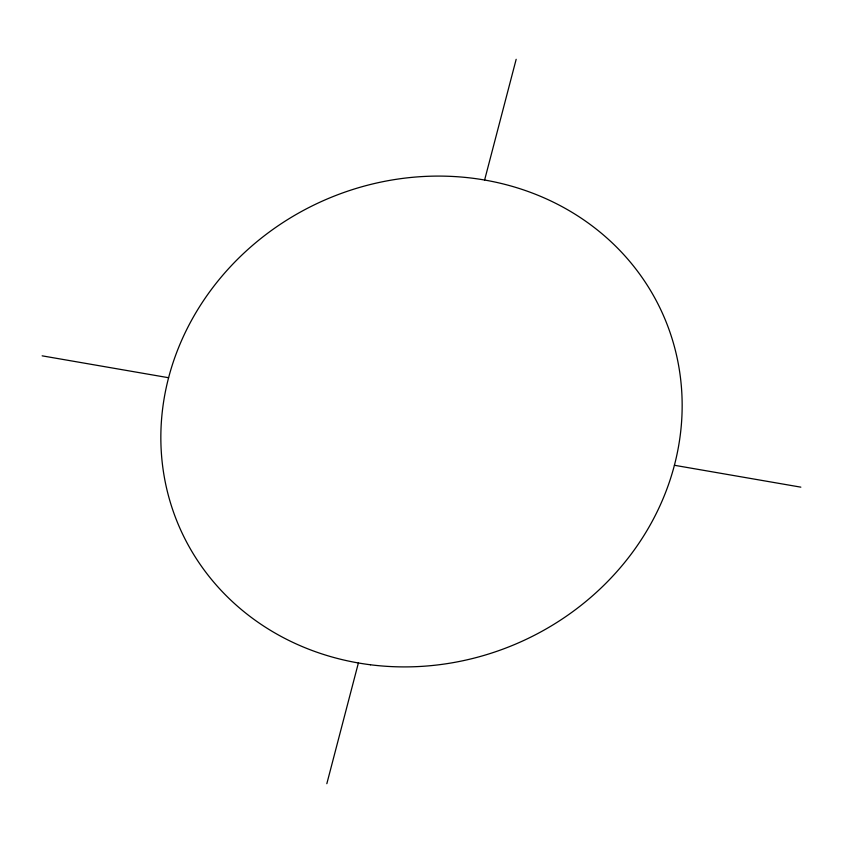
<?xml version="1.0" encoding="UTF-8"?>
<svg xmlns="http://www.w3.org/2000/svg" width="843" height="843" viewBox="0 0 843 843"><rect width="100%" height="100%" fill="white"/><g stroke="black" fill="none" stroke-linecap="round" stroke-linejoin="round"><path stroke-width="1.26" d="M326.831 783.695L358.391 662.967M484.609 180.033L516.169 59.305M42.15 355.841L168.6 377.727M674.4 465.273L800.85 487.159M370.499 664.779A264.122 241.667 -23.6 0 0 668.373 327.779A264.122 241.667 -23.6 0 0 225.629 271.941A264.122 241.667 -23.6 0 0 370.499 664.779"/></g></svg>
